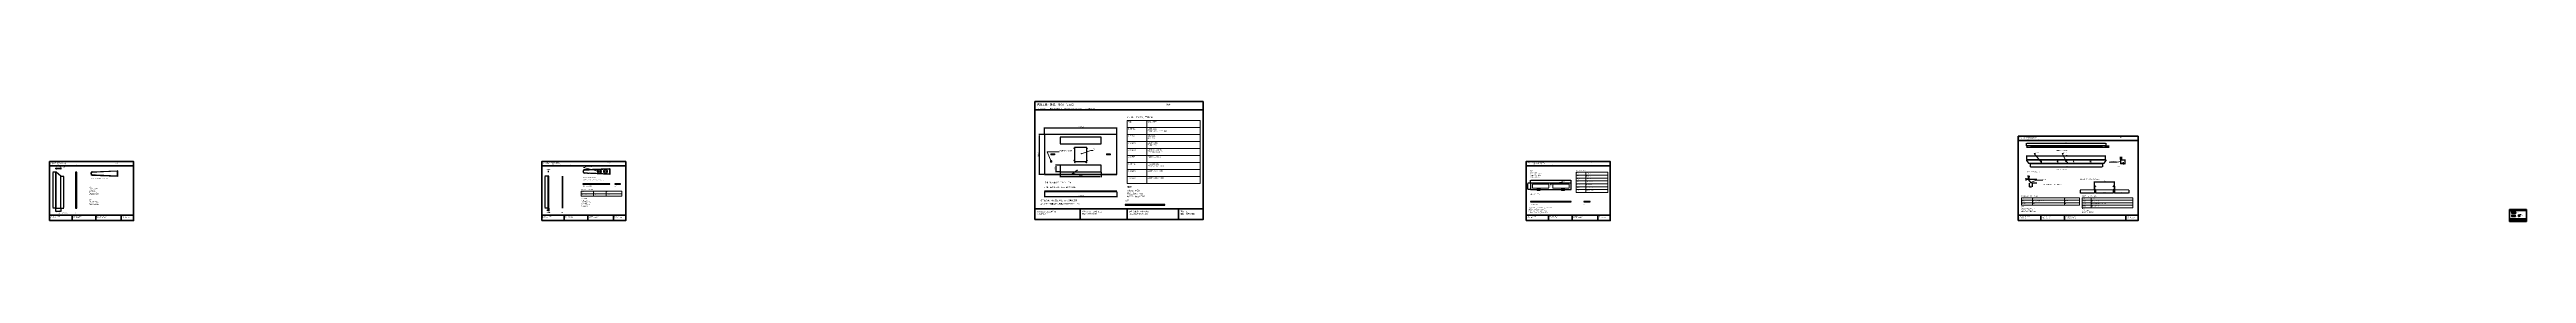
# Model space of a CAD drawing. Header units: millimetres. Extents: x 50 to 612415, y 2 to 4150.
# Drawn here: x 156025 to 216415, y 5 to 2920 of the extents above; entities that cross this region are included whole.
import ezdxf

# ---------------------------------------------------------------- set-up
doc = ezdxf.new("R2010")
doc.units = ezdxf.units.MM
doc.linetypes.add('CENTER', pattern=[5.08, 3.175, -0.635, 0.635, -0.635])
doc.linetypes.add('DASHED', pattern=[1.524, 1.27, -0.254])
for name, color, linetype, lineweight in [('CENTER', 8, 'CENTER', 13), ('DIM', 7, 'Continuous', 13), ('FRAME', 7, 'Continuous', 35), ('HATCH', 8, 'Continuous', 9), ('HIDDEN', 8, 'DASHED', 13), ('NOTE', 7, 'Continuous', 18), ('OUTLINE', 7, 'Continuous', 25)]:
    doc.layers.add(name, color=color, linetype=linetype, lineweight=lineweight)
doc.styles.add('CN', font='Arial Unicode.ttf')
doc.dimstyles.new('D10_A3', dxfattribs={"dimtxt": 32, "dimasz": 22, "dimexe": 12, "dimexo": 10, "dimgap": 8, "dimtad": 1, "dimdsep": 46, "dimtxsty": 'CN', "dimcen": 2.5, "dimclrd": 7, "dimclre": 7, "dimclrt": 7, "dimazin": 3, "dimtfac": 1, "dimtmove": 0, "dimatfit": 3})
doc.dimstyles.new('D1_A3', dxfattribs={"dimtxt": 3.2, "dimasz": 2.2, "dimexe": 1.2, "dimexo": 1, "dimgap": 0.8, "dimtad": 1, "dimdsep": 46, "dimtxsty": 'CN', "dimcen": 2.5, "dimclrd": 7, "dimclre": 7, "dimclrt": 7, "dimazin": 3, "dimtfac": 1, "dimtmove": 0, "dimatfit": 3})
doc.dimstyles.new('D5_A2', dxfattribs={"dimtxt": 18, "dimasz": 11, "dimexe": 6, "dimexo": 5, "dimgap": 4, "dimtad": 1, "dimdsep": 46, "dimtxsty": 'CN', "dimcen": 2.5, "dimclrd": 7, "dimclre": 7, "dimclrt": 7, "dimazin": 3, "dimtfac": 1, "dimtmove": 0, "dimatfit": 3})
doc.dimstyles.new('D5_A3', dxfattribs={"dimtxt": 16, "dimasz": 11, "dimexe": 6, "dimexo": 5, "dimgap": 4, "dimtad": 1, "dimdsep": 46, "dimtxsty": 'CN', "dimcen": 2.5, "dimclrd": 7, "dimclre": 7, "dimclrt": 7, "dimazin": 3, "dimtfac": 1, "dimtmove": 0, "dimatfit": 3})

msp = doc.modelspace()

# ---------------------------------------------------------------- hatches: boundary and pattern name
at = {"layer": 'HATCH'}
h = msp.add_hatch(dxfattribs=at)
h.set_pattern_fill('ANSI31', scale=3.5, angle=45)
h.paths.add_polyline_path([(206520, 1410), (206550, 1410), (206550, 1423), (206548, 1423), (206548, 1412), (206522, 1412), (206522, 1505), (206548, 1505), (206548, 1494), (206550, 1494), (206550, 1507), (206520, 1507)])
h = msp.add_hatch(dxfattribs=at)
h.set_pattern_fill('ANSI31', scale=0.7, angle=45)
h.paths.add_polyline_path([(216217.5, 135), (216242.5, 135), (216240.066, 150.652), (216243.707, 154.293), (216243, 155), (216239, 151), (216241.332, 136), (216218.668, 136), (216221, 151), (216217, 155), (216216.293, 154.293), (216219.934, 150.652)])

# ---------------------------------------------------------------- linework, layer by layer
at = {"layer": 'CENTER'}
for p, q in [((204570, 1462), (204580, 1462)), ((204575, 1457), (204575, 1467)), ((204970, 1462), (204980, 1462)), ((204975, 1457), (204975, 1467)), ((205210, 1442), (205220, 1442)), ((205215, 1437), (205215, 1447)), ((205370, 1462), (205380, 1462)), ((205375, 1457), (205375, 1467)), ((205770, 1462), (205780, 1462)), ((205775, 1457), (205775, 1467)), ((192292.5, 780), (192367.5, 780)), ((192612.4, 914.8), (192642.4, 914.8)), ((192627.4, 899.8), (192627.4, 929.8)), ((192887.3, 780), (192962.3, 780)), ((205530, 770), (206720, 770))]:
    msp.add_line(p, q, dxfattribs=at)
at = {"layer": 'DIM'}
for points in [[(182300, 2290), (182780, 2290), (182780, 2460), (182300, 2460)], [(182780, 2290), (184080, 2290), (184080, 2460), (182780, 2460)], [(182300, 2120), (182780, 2120), (182780, 2290), (182300, 2290)], [(182300, 1950), (182780, 1950), (182780, 2120), (182300, 2120)], [(182300, 1780), (182780, 1780), (182780, 1950), (182300, 1950)], [(182780, 2120), (184080, 2120), (184080, 2290), (182780, 2290)], [(182780, 1950), (184080, 1950), (184080, 2120), (182780, 2120)], [(182780, 1780), (184080, 1780), (184080, 1950), (182780, 1950)], [(182300, 1610), (182780, 1610), (182780, 1780), (182300, 1780)], [(182300, 1440), (182780, 1440), (182780, 1610), (182300, 1610)], [(182300, 1270), (182780, 1270), (182780, 1440), (182300, 1440)], [(182300, 1100), (182780, 1100), (182780, 1270), (182300, 1270)], [(182780, 1610), (184080, 1610), (184080, 1780), (182780, 1780)], [(182780, 1440), (184080, 1440), (184080, 1610), (182780, 1610)], [(182780, 1270), (184080, 1270), (184080, 1440), (182780, 1440)], [(182780, 1100), (184080, 1100), (184080, 1270), (182780, 1270)], [(168990, 680), (169285, 680), (169285, 740), (168990, 740)], [(168990, 620), (169285, 620), (169285, 680), (168990, 680)], [(169285, 680), (169600, 680), (169600, 740), (169285, 740)], [(169285, 620), (169600, 620), (169600, 680), (169285, 680)], [(169600, 680), (169980, 680), (169980, 740), (169600, 740)], [(169600, 620), (169980, 620), (169980, 680), (169600, 680)], [(182300, 930), (182780, 930), (182780, 1100), (182300, 1100)], [(182780, 930), (184080, 930), (184080, 1100), (182780, 1100)], [(193245, 1130), (193485, 1130), (193485, 1200), (193245, 1200)], [(193245, 1060), (193485, 1060), (193485, 1130), (193245, 1130)], [(193245, 990), (193485, 990), (193485, 1060), (193245, 1060)], [(193245, 920), (193485, 920), (193485, 990), (193245, 990)], [(193245, 850), (193485, 850), (193485, 920), (193245, 920)], [(193245, 780), (193485, 780), (193485, 850), (193245, 850)], [(193245, 710), (193485, 710), (193485, 780), (193245, 780)], [(193485, 1130), (194015, 1130), (194015, 1200), (193485, 1200)], [(193485, 1060), (194015, 1060), (194015, 1130), (193485, 1130)], [(193485, 990), (194015, 990), (194015, 1060), (193485, 1060)], [(193485, 920), (194015, 920), (194015, 990), (193485, 990)], [(193485, 850), (194015, 850), (194015, 920), (193485, 920)], [(193485, 780), (194015, 780), (194015, 850), (193485, 850)], [(193485, 710), (194015, 710), (194015, 780), (193485, 780)], [(204100, 520), (204375, 520), (204375, 580), (204100, 580)], [(204100, 460), (204375, 460), (204375, 520), (204100, 520)], [(204100, 400), (204375, 400), (204375, 460), (204100, 460)], [(204375, 520), (205150, 520), (205150, 580), (204375, 580)], [(204375, 460), (205150, 460), (205150, 520), (204375, 520)], [(204375, 400), (205150, 400), (205150, 460), (204375, 460)], [(205150, 520), (205515, 520), (205515, 580), (205150, 580)], [(205150, 460), (205515, 460), (205515, 520), (205150, 520)], [(205150, 400), (205515, 400), (205515, 460), (205150, 460)], [(205580, 520), (205800, 520), (205800, 580), (205580, 580)], [(205580, 460), (205800, 460), (205800, 520), (205580, 520)], [(205580, 400), (205800, 400), (205800, 460), (205580, 460)], [(205580, 340), (205800, 340), (205800, 400), (205580, 400)], [(205800, 520), (206815, 520), (206815, 580), (205800, 580)], [(205800, 460), (206815, 460), (206815, 520), (205800, 520)], [(205800, 400), (206815, 400), (206815, 460), (205800, 460)], [(205800, 340), (206815, 340), (206815, 400), (205800, 400)], [(216020, 70), (216087, 70), (216087, 81), (216020, 81)], [(216020, 59), (216087, 59), (216087, 70), (216020, 70)], [(216020, 48), (216087, 48), (216087, 59), (216020, 59)], [(216087, 70), (216217, 70), (216217, 81), (216087, 81)], [(216087, 59), (216217, 59), (216217, 70), (216087, 70)], [(216087, 48), (216217, 48), (216217, 59), (216087, 59)], [(216217, 70), (216308, 70), (216308, 81), (216217, 81)], [(216217, 59), (216308, 59), (216308, 70), (216217, 70)], [(216217, 48), (216308, 48), (216308, 59), (216217, 59)], [(216308, 70), (216404, 70), (216404, 81), (216308, 81)], [(216308, 59), (216404, 59), (216404, 70), (216308, 70)], [(216308, 48), (216404, 48), (216404, 59), (216308, 59)]]:
    msp.add_lwpolyline(points, close=True, dxfattribs=at)
for points in [[(169430, 1219.832), (169045, 1320), (169075, 1320)], [(180444.7, 1464.7), (180345, 1700), (180640, 1700)], [(181080, 1250), (180960, 1160), (181020, 1160)], [(181180, 1650), (181410, 1730), (181470, 1730)], [(204595, 1438), (204415, 1660), (204445, 1660)], [(205195, 1469), (205095, 1660), (205125, 1660)], [(206521, 1460), (206440, 1450), (206240, 1450)], [(192627.4, 914.8), (192880, 960), (192910, 960)], [(204324.963, 954.316), (204470, 1010), (204620, 1010)], [(216243, 155), (216262, 177), (216282, 177)]]:
    msp.add_lwpolyline(points, dxfattribs=at)
for centre, radius in [((169430, 1219.832), 2.5), ((180444.7, 1464.7), 5), ((181080, 1250), 5), ((181180, 1650), 5), ((204595, 1438), 2.5), ((205195, 1469), 2.5), ((206521, 1460), 2.5), ((192627.4, 914.8), 2.5), ((204324.963, 954.316), 2.5), ((216243, 155), 0.5)]:
    msp.add_circle(centre, radius, dxfattribs=at)
at = {"layer": 'FRAME'}
for p, q in [((180050, 2720), (184150, 2720)), ((204025, 1975), (206945, 1975)), ((156025, 1360), (158075, 1360)), ((168025, 1360), (170075, 1360)), ((192025, 1360), (194075, 1360)), ((156025, 155), (158075, 155)), ((156575, 25), (156575, 155)), ((157150, 25), (157150, 155)), ((157775, 25), (157775, 155)), ((168025, 155), (170075, 155)), ((168575, 25), (168575, 155)), ((169150, 25), (169150, 155)), ((169775, 25), (169775, 155)), ((180050, 310), (184150, 310)), ((181150, 50), (181150, 310)), ((182300, 50), (182300, 310)), ((183550, 50), (183550, 310)), ((192025, 155), (194075, 155)), ((192575, 25), (192575, 155)), ((193150, 25), (193150, 155)), ((193775, 25), (193775, 155)), ((204025, 155), (206945, 155)), ((204575, 25), (204575, 155)), ((205150, 25), (205150, 155)), ((206645, 25), (206645, 155)), ((216005, 272), (216415, 272)), ((216005, 31), (216415, 31)), ((216115, 5), (216115, 31)), ((216230, 5), (216230, 31)), ((216355, 5), (216355, 31))]:
    msp.add_line(p, q, dxfattribs=at)
for points in [[(180050, 50), (184150, 50), (184150, 2920), (180050, 2920)], [(204025, 25), (206945, 25), (206945, 2075), (204025, 2075)], [(156025, 25), (158075, 25), (158075, 1460), (156025, 1460)], [(168025, 25), (170075, 25), (170075, 1460), (168025, 1460)], [(192025, 25), (194075, 25), (194075, 1460), (192025, 1460)], [(216005, 5), (216415, 5), (216415, 292), (216005, 292)]]:
    msp.add_lwpolyline(points, close=True, dxfattribs=at)
at = {"layer": 'HIDDEN'}
for p, q in [((204311.5, 1838), (206078.5, 1838)), ((204311.5, 1812), (206078.5, 1812)), ((204223.884, 1494), (206166.116, 1494)), ((204237.3, 1505), (206152.7, 1505)), ((204311.5, 1423), (206078.5, 1423)), ((204311.5, 1412), (206078.5, 1412)), ((156188, 330), (156188, 1207)), ((156660, 1107), (156687.933, 1107)), ((180280, 731), (182049.4, 731)), ((192130, 481.5), (193124.8, 481.5)), ((216050, 231.207), (216150, 231.207)), ((216050, 206.207), (216150, 206.207)), ((216050, 151), (216150, 151)), ((216050, 136), (216150, 136))]:
    msp.add_line(p, q, dxfattribs=at)
for points in [[(180429.1, 1452.95), (180460.3, 1452.95), (180460.3, 1476.45), (180429.1, 1476.45)], [(180435.2, 1622.2), (180535.2, 1622.2), (180535.2, 1647.2), (180435.2, 1647.2)], [(181794.2, 1622.2), (181894.2, 1622.2), (181894.2, 1647.2), (181794.2, 1647.2)], [(192177.4, 812.4), (192577.4, 812.4), (192577.4, 912.4), (192177.4, 912.4)], [(192292.5, 755), (192367.5, 755), (192367.5, 805), (192292.5, 805)], [(192677.4, 812.4), (193077.4, 812.4), (193077.4, 912.4), (192677.4, 912.4)], [(192887.3, 755), (192962.3, 755), (192962.3, 805), (192887.3, 805)]]:
    msp.add_lwpolyline(points, close=True, dxfattribs=at)
for centre, radius in [((169430, 1219.832), 50), ((169580, 1219.832), 50), ((192298.25, 761), 1.9), ((192361.75, 761), 1.9), ((192893.05, 761), 1.9), ((192956.55, 761), 1.9)]:
    msp.add_circle(centre, radius, dxfattribs=at)
at = {"layer": 'OUTLINE'}
for p, q in [((156172.343, 1299.657), (156175.084, 1302.397)), ((156172.343, 1299.657), (156173.404, 1298.596)), ((156173.404, 1289.404), (156172.343, 1288.343)), ((156175.084, 1285.603), (156172.343, 1288.343)), ((156173.404, 1298.596), (156176.144, 1301.337)), ((156176.144, 1286.663), (156173.404, 1289.404)), ((156176.144, 1301.337), (156175.084, 1302.397)), ((156175.084, 1285.603), (156176.144, 1286.663)), ((156176.149, 1302.865), (156299.334, 1307.931)), ((156176.149, 1302.865), (156176.211, 1301.366)), ((156176.211, 1286.634), (156176.149, 1285.135)), ((156301, 1280), (156176.149, 1285.135)), ((156176.211, 1301.366), (156192.645, 1302.042)), ((156192.645, 1285.958), (156176.211, 1286.634)), ((156192.645, 1302.042), (156200.053, 1302.346)), ((156192.645, 1285.958), (156200.053, 1285.654)), ((156200.053, 1302.346), (156299.396, 1306.433)), ((156301.062, 1281.499), (156200.053, 1285.654)), ((156299.396, 1306.433), (156299.334, 1307.931)), ((156299.5, 1306.333), (156299.5, 1281.6)), ((156301, 1306.333), (156299.5, 1306.333)), ((156301, 1281.6), (156299.5, 1281.6)), ((156301, 1306.333), (156301, 1281.6)), ((156301.062, 1281.499), (156301, 1280)), ((157041.716, 1198.284), (157055.418, 1211.986)), ((157060.721, 1206.683), (157055.418, 1211.986)), ((157060.746, 1214.323), (157676.671, 1239.657)), ((157060.746, 1214.323), (157061.054, 1206.829)), ((157061.054, 1206.829), (157143.226, 1210.209)), ((157143.226, 1210.209), (157180.266, 1211.732)), ((157180.266, 1211.732), (157676.979, 1232.164)), ((157676.979, 1232.164), (157676.671, 1239.657)), ((157677.5, 1231.664), (157677.5, 1108)), ((157685, 1231.664), (157677.5, 1231.664)), ((157685, 1231.664), (157685, 1108)), ((169041.716, 1248.284), (169055.418, 1261.986)), ((169041.716, 1248.284), (169047.019, 1242.981)), ((169047.019, 1242.981), (169060.721, 1256.683)), ((169060.721, 1256.683), (169055.418, 1261.986)), ((169060.746, 1264.323), (169676.671, 1289.657)), ((169060.746, 1264.323), (169061.054, 1256.829)), ((169061.054, 1256.829), (169143.226, 1260.209)), ((169143.226, 1260.209), (169180.266, 1261.732)), ((169180.266, 1261.732), (169676.979, 1282.164)), ((169676.979, 1282.164), (169676.671, 1289.657)), ((169677.5, 1281.664), (169677.5, 1158)), ((169685, 1281.664), (169677.5, 1281.664)), ((169685, 1281.664), (169685, 1158)), ((180430.7, 1471.7), (180430.7, 1457.7)), ((180455.7, 1474.7), (180433.7, 1474.7)), ((180433.7, 1454.7), (180455.7, 1454.7)), ((180458.7, 1457.7), (180458.7, 1471.7)), ((157041.716, 1198.284), (157047.019, 1192.981)), ((157047.019, 1147.019), (157041.716, 1141.716)), ((157055.418, 1128.014), (157041.716, 1141.716)), ((157047.019, 1192.981), (157060.721, 1206.683)), ((157060.721, 1133.317), (157047.019, 1147.019)), ((157055.418, 1128.014), (157060.721, 1133.317)), ((157061.054, 1133.171), (157060.746, 1125.677)), ((157685, 1100), (157060.746, 1125.677)), ((157143.226, 1129.791), (157061.054, 1133.171)), ((157143.226, 1129.791), (157180.266, 1128.268)), ((157685.308, 1107.494), (157180.266, 1128.268)), ((157685, 1108), (157677.5, 1108)), ((157685.308, 1107.494), (157685, 1100)), ((169047.019, 1197.019), (169041.716, 1191.716)), ((169055.418, 1178.014), (169041.716, 1191.716)), ((169060.721, 1183.317), (169047.019, 1197.019)), ((169055.418, 1178.014), (169060.721, 1183.317)), ((169061.054, 1183.171), (169060.746, 1175.677)), ((169685, 1150), (169060.746, 1175.677)), ((169143.226, 1179.791), (169061.054, 1183.171)), ((169143.226, 1179.791), (169180.266, 1178.268)), ((169685.308, 1157.494), (169180.266, 1178.268)), ((169685, 1158), (169677.5, 1158)), ((169685.308, 1157.494), (169685, 1150)), ((192617.35, 909.744), (192617.35, 919.856)), ((192622.344, 924.85), (192632.456, 924.85)), ((192622.344, 904.75), (192632.456, 904.75)), ((192637.45, 909.744), (192637.45, 919.856)), ((204287.3, 1037), (204480, 1037)), ((204361.5, 940), (204480, 940)), ((216050, 231.707), (216150, 231.707)), ((216050, 227.707), (216150, 227.707)), ((216050, 209.707), (216150, 209.707)), ((216050, 205.707), (216150, 205.707)), ((216050, 154.293), (216150, 154.293)), ((216050, 150.652), (216150, 150.652))]:
    msp.add_line(p, q, dxfattribs=at)
for points in [[(180280, 1150), (182049.4, 1150), (182049.4, 2119.4), (180280, 2119.4)], [(180281, 1151), (182048.4, 1151), (182048.4, 2118.4), (180281, 2118.4)], [(180664.7, 1894.7), (181664.7, 1894.7), (181664.7, 2054.7), (180664.7, 2054.7)], [(204223.5, 1810), (206166.5, 1810), (206166.5, 1812), (206152.7, 1812), (206152.7, 1838), (206166.5, 1838), (206166.5, 1840), (204223.5, 1840), (204223.5, 1838), (204237.3, 1838), (204237.3, 1812), (204223.5, 1812)], [(204237.3, 1810), (206152.7, 1810), (206152.7, 1840), (204237.3, 1840)], [(168170, 1220), (168194.733, 1220), (168194.733, 1221.5), (168170, 1221.5)], [(180664.7, 1214.7), (181664.7, 1214.7), (181664.7, 1374.7), (180664.7, 1374.7)], [(181014.7, 1464.7), (181314.7, 1464.7), (181314.7, 1804.7), (181014.7, 1804.7)], [(204237.3, 1507), (204237.3, 1499), (204237.3, 1496), (204223.5, 1496), (204225.68, 1484.651), (204274.963, 1424.316), (204301, 1426), (204311.5, 1426), (204311.5, 1413.1), (204311.5, 1410), (206078.5, 1410), (206078.5, 1413.1), (206078.5, 1426), (206089, 1426), (206115.037, 1424.316), (206164.32, 1484.651), (206166.5, 1496), (206152.7, 1496), (206152.7, 1499), (206152.7, 1507)], [(206520, 1410), (206550, 1410), (206550, 1423), (206548, 1423), (206548, 1412), (206522, 1412), (206522, 1505), (206548, 1505), (206548, 1494), (206550, 1494), (206550, 1507), (206520, 1507)], [(156170, 330), (156301.062, 330), (156301.062, 1107), (156188, 1207), (156170, 1207)], [(156660, 330), (156687.933, 330), (156687.933, 1207), (156660, 1207)], [(168170, 330), (168194.733, 330), (168194.733, 1107), (168170, 1107)], [(168530, 330), (168531.5, 330), (168531.5, 1107), (168530, 1107)], [(169030, 910), (169685.31, 910), (169685.31, 917.5), (169030, 917.5)], [(169810, 910), (169949.665, 910), (169949.665, 917.5), (169810, 917.5)], [(180280, 730), (182049.4, 730), (182049.4, 745), (180280, 745)], [(192130, 780), (193124.8, 780), (193124.8, 934.8), (192130, 934.8)], [(192131.5, 781.5), (193123.3, 781.5), (193123.3, 933.3), (192131.5, 933.3)], [(205880, 770), (205910, 770), (205910, 783), (205908, 783), (205908, 772), (205882, 772), (205882, 865), (205908, 865), (205908, 854), (205910, 854), (205910, 867), (205880, 867)], [(206370, 770), (206340, 770), (206340, 783), (206342, 783), (206342, 772), (206368, 772), (206368, 865), (206342, 865), (206342, 854), (206340, 854), (206340, 867), (206370, 867)], [(182250, 400), (183219.4, 400), (183219.4, 415), (182250, 415)], [(192130, 480), (193124.8, 480), (193124.8, 490), (192130, 490)], [(193430, 480), (193584.8, 480), (193584.8, 490), (193430, 490)], [(216050, 205), (216150, 205), (216150, 232.414), (216050, 232.414)], [(216050, 135), (216150, 135), (216150, 155), (216050, 155)], [(216217.5, 135), (216242.5, 135), (216240.066, 150.652), (216243.707, 154.293), (216243, 155), (216239, 151), (216241.332, 136), (216218.668, 136), (216221, 151), (216217, 155), (216216.293, 154.293), (216219.934, 150.652)]]:
    msp.add_lwpolyline(points, close=True, dxfattribs=at)
msp.add_lwpolyline([(204287.3, 1037), (204287.3, 1029), (204287.3, 1026), (204273.5, 1026), (204275.68, 1014.651), (204324.963, 954.316), (204351, 956), (204361.5, 956), (204361.5, 943.1), (204361.5, 940)], dxfattribs=at)
for centre, radius in [((180835.55, 2071.1), 1.9), ((180899.05, 2071.1), 1.9), ((181430.35, 2071.1), 1.9), ((181493.85, 2071.1), 1.9), ((169430, 1219.832), 26.25), ((169580, 1219.832), 26.25), ((180424.7, 1464.7), 1.75), ((180464.7, 1464.7), 1.75), ((181004.7, 1784.7), 2.75), ((181004.7, 1484.7), 2.75), ((181024.7, 1434.7), 2.25), ((181304.7, 1434.7), 2.25), ((181324.7, 1784.7), 2.75), ((181324.7, 1484.7), 2.75), ((204575, 1462), 2.5), ((204595, 1462), 3.3), ((204595, 1438), 3.3), ((204975, 1462), 2.5), ((204995, 1462), 3.3), ((204995, 1438), 3.3), ((205195, 1469), 10), ((205215, 1442), 2.5), ((205375, 1462), 2.5), ((205395, 1462), 3.3), ((205395, 1438), 3.3), ((205775, 1462), 2.5), ((205795, 1462), 3.3), ((205795, 1438), 3.3), ((180835.55, 1198.3), 1.9), ((180899.05, 1198.3), 1.9), ((181430.35, 1198.3), 1.9), ((181493.85, 1198.3), 1.9), ((192298.25, 799), 1.9), ((192361.75, 799), 1.9), ((192627.4, 847.4), 2.25), ((192893.05, 799), 1.9), ((192956.55, 799), 1.9)]:
    msp.add_circle(centre, radius, dxfattribs=at)
for centre, radius, start, end in [((156178, 1294), 8, 135, 225), ((156178, 1294), 6.5, 135, 225), ((156176.215, 1301.266), 1.6, 92.35542281, 135), ((156176.215, 1286.734), 1.6, 225, 267.64457719), ((156176.215, 1301.266), 0.1, 92.35542281, 134.99999999), ((156176.215, 1286.734), 0.1, 225, 267.64457719), ((156299.4, 1306.333), 1.6, 0, 92.35542281), ((156299.4, 1306.333), 0.1, 0, 92.35542281), ((157061.074, 1206.329), 8, 92.35542281, 135), ((157677, 1231.664), 8, 0, 92.35542281), ((157677, 1231.664), 0.5, 0, 92.35542281), ((169070, 1220), 40, 135, 225), ((169070, 1220), 32.5, 135, 225), ((169061.074, 1256.329), 8, 92.35542281, 135), ((169061.074, 1256.329), 0.5, 92.35542281, 134.99999999), ((169677, 1281.664), 8, 0, 92.35542281), ((169677, 1281.664), 0.5, 0, 92.35542281), ((180433.7, 1471.7), 3, 90, 180), ((180433.7, 1457.7), 3, 180, 270), ((180455.7, 1471.7), 3, 0, 90), ((180455.7, 1457.7), 3, 270, 360), ((157070, 1170), 40, 135, 225), ((157070, 1170), 32.5, 135, 225), ((157061.074, 1133.671), 8, 225, 267.64457719), ((157061.074, 1206.329), 0.5, 92.35542281, 134.99999999), ((157061.074, 1133.671), 0.5, 225, 267.64457719), ((169061.074, 1183.671), 8, 225, 267.64457719), ((169061.074, 1183.671), 0.5, 225, 267.64457719), ((192627.4, 914.8), 11.25, 116.70485225, 153.29514775), ((192627.4, 914.8), 11.25, 206.70485225, 243.29514775), ((192627.4, 914.8), 11.25, 26.70485225, 63.29514775), ((192627.4, 914.8), 11.25, 296.70485225, 333.29514775)]:
    msp.add_arc(centre, radius, start, end, dxfattribs=at)

# ---------------------------------------------------------------- texts
at = {"layer": 'NOTE', "attachment_point": 1, "style": 'CN'}
for s, insert, char_height, width in [('桌肚底盘 · 折边、检修口与定位', (180100, 2870), 46, 3100), ('本页件 S04    |    装配 A04·P17    |    三维 A02·P05 / V04·P09    |    索引 I01·P01', (180120, 2760), 28, 3960), ('孔口表｜全局XY；单位mm', (182300, 2560), 37, 1780), ('孔组', (182320, 2440), 32, 440), ('坐标 / 尺寸', (182800, 2440), 32, 1260), ('S04', (183250, 2870), 40, 900), ('A 长门×2', (182320, 2270), 32, 440), ('C 4×φ5.5', (182320, 1930), 32, 440), ('B 中央窗', (182320, 2100), 32, 440), ('X500..1500\\PY180 / 860；1000×160', (182800, 2270), 32, 1260), ('X840 / 1160\\PY450 / 750', (182800, 1930), 32, 1260), ('(850,430)\\P300×340', (182800, 2100), 32, 1260), ('S05  长向 C 型加强筋成型制作', (204050, 2050), 23, 2420), ('本页件 S05    |    装配 A04·P17    |    三维 A02·P05 / V03·P08    |    索引 I01·P01', (204060, 1995), 18, 2850), ('S05', (206495, 2050), 20, 450), ('刀形腿壳 · 成型三视与焊缝', (156050, 1435), 23, 1550), ('本页件 S03A    |    装配 A07·P28    |    三维 A02·P05 / V03·P08    |    索引 I01·P01', (156060, 1380), 14, 1980), ('俯视 · 内端板另列S03B', (156170, 1340), 16, 800), ('S03A', (157625, 1435), 20, 450), ('刀形腿封板 · 内端板与底封板', (168050, 1435), 23, 1550), ('本页件 S03B/S03C    |    装配 A07·P28    |    三维 V03·P08 / V07·P12    |    索引 I01·P01', (168060, 1380), 14, 1980), ('S03B俯视', (168140, 1275), 16, 600), ('焊M8母；脚中心距30', (169075, 1345), 16, 860), ('S03BC', (169625, 1435), 20, 450), ('X0成品C14入口', (180640, 1740), 32, 900), ('A', (181020, 1210), 32, 220), ('B', (181470, 1780), 32, 220), ('D 8×φ3.8', (182320, 1760), 32, 440), ('D 合页孔', (182320, 1590), 32, 440), ('E X0入口', (182320, 1420), 32, 440), ('E 2×φ3.5', (182320, 1250), 32, 440), ('Y163.6 / 1036.4', (182800, 1590), 32, 1260), ('X670.85 / 734.35\\P1265.65 / 1329.15', (182800, 1760), 32, 1260), ('X260 / 300；Y430', (182800, 1250), 32, 1260), ('中心(280,430)\\P28×20 +0.2/0；R≤3', (182800, 1420), 32, 1260), ('检修门 · 门缝、铰链与排插固定', (192050, 1435), 23, 1550), ('本页件 S07    |    装配 A04·P17    |    三维 A02·P05 / V04·P09    |    索引 I01·P01', (192060, 1380), 14, 1980), ('成型', (192125, 1245), 18.5, 1055), ('孔表｜门片左下角u/v', (193245, 1250), 18.5, 770), ('S07', (193625, 1435), 20, 450), ('左端阶梯与斜切（右端镜像）', (204240, 1220), 18, 950), ('A 连接孔', (204445, 1685), 18, 600), ('俯视图（端角投影保留）', (204960, 1740), 18, 800), ('正视图（沿筋长方向）', (204960, 1280), 18, 700), ('B 护口孔', (205125, 1685), 18, 600), ('T2；上下唇高13', (206240, 1470), 18, 450), ('右视图', (206440, 1345), 18, 300), ('冷轧钢板T1.5；数量4', (156990, 805), 16, 950), ('成型', (156990, 850), 18.5, 950), ('端板分缝朝桌内', (156990, 735), 16, 950), ('顶口u18..131.062降100', (156990, 700), 16, 950), ('鼻端保留R8；内R6.5', (156990, 770), 16, 950), ('首件检截面及腹板贴合', (156990, 665), 16, 950), ('截面放大1:1；端板分缝位于u=131.062端', (157030, 1060), 16, 940), ('S03C孔心｜u沿刀片长轴', (168990, 790), 18.5, 990), ('孔径', (169000, 730), 16, 275), ('2×φ10.5 H11', (169000, 670), 16, 275), ('双线为壳厚；底封板沿内轮廓配切，留装焊间隙0.2', (169030, 1020), 16, 980), ('S03C俯视/配切模板（局部1:1）', (169030, 1080), 16, 980), ('正视：T1.5（外廓投影）', (169030, 870), 16, 850), ('80 / 110', (169295, 670), 16, 295), ('u', (169295, 730), 16, 295), ('v', (169610, 730), 16, 360), ('13.9665', (169610, 670), 16, 360), ('右视', (169800, 870), 16, 220), ('俯视（桌面基准X115.3 / Y115.3）', (180280, 970), 32, 2000), ('正视 · 四边上折15，角部切让位后焊合', (180280, 850), 32, 2000), ('底Z782；折边顶Z797', (182300, 630), 32, 1780), ('冷板T1；数量1', (182300, 770), 32, 1780), ('成型', (182300, 860), 37, 1780), ('四边上折15；内R1', (182300, 700), 32, 1780), ('F 2×φ4.5', (182320, 1080), 32, 440), ('X860 / 1140；Y400', (182800, 1080), 32, 1260), ('铰边朝外；两门镜像装', (192125, 1095), 16, 1055), ('成型994.8×154.8；四边折10', (192125, 1165), 16, 1055), ('冷板T1.5；数量2', (192125, 1200), 16, 1055), ('闭合口1000×160；边缝2.6', (192125, 1130), 16, 1055), ('俯视（从桌肚内看门背）', (192130, 675), 16, 1350), ('B 锁孔', (192910, 985), 16, 300), ('A 合页', (193255, 1120), 16, 220), ('A u坐标', (193255, 1050), 16, 220), ('A u坐标', (193255, 980), 16, 220), ('孔组', (193255, 1190), 16, 220), ('C PE孔', (193255, 770), 16, 220), ('B 锁孔', (193255, 910), 16, 220), ('B 形状', (193255, 840), 16, 220), ('孔心与形状', (193495, 1190), 16, 510), ('φ3.8；v19', (193495, 1120), 16, 510), ('φ22.5圆∩20.1方', (193495, 840), 16, 510), ('φ4.5@(497.4,67.4)', (193495, 770), 16, 510), ('763.05 / 826.55', (193495, 980), 16, 510), ('(497.4,134.8)', (193495, 910), 16, 510), ('168.25 / 231.75', (193495, 1050), 16, 510), ('加工孔｜X从钢体左端；Z从筋底', (204100, 630), 20.5, 1415), ('斜边净退≥1', (204620, 1030), 18, 450), ('展开按成型试折核定；端部不得切为方平口。', (204640, 910), 18, 1150), ('安装横截面：两 C 口相向（桌体深向基准）', (205530, 1040), 18, 1300), ('PE焊柱｜全局XYZ；⊕不钻孔', (205580, 630), 20.5, 1235), ('HW73005-L2000体验桌\\P制作深化 R03', (156050, 130), 16, 500), ('正视 · 顶斜口与腹板交线配切', (156170, 220), 16, 1500), ('单位：mm    比例：1:5\\P日期：2026-10-01', (156600, 130), 16, 525), ('右视', (156620, 220), 16, 600), ('切割 → 包折 → 试装', (156990, 495), 16, 950), ('装底板焊母 → 封板焊接', (156990, 460), 16, 950), ('外露缝磨平后表面处理', (156990, 425), 16, 950), ('工序', (156990, 540), 18.5, 950), ('成型深化稿 · 未生产放行\\P未注外观工艺参照样板', (157175, 130), 16, 575), ('图页：29\\P签核：待实际签核', (157800, 130), 16, 275), ('HW73005-L2000体验桌\\P制作深化 R03', (168050, 130), 16, 500), ('S03B正视', (168140, 230), 16, 600), ('右视', (168490, 230), 16, 400), ('单位：mm    比例：1:5\\P日期：2026-10-01', (168600, 130), 16, 525), ('不设腿内过线孔', (168990, 385), 16, 990), ('先焊M8母，通规后封B', (168990, 420), 16, 990), ('制作与装配', (168990, 570), 18.5, 990), ('C沿壳内廓配切，缝0.2', (168990, 490), 16, 990), ('C下表面内沉1', (168990, 455), 16, 990), ('B/C各4片；冷板T1.5', (168990, 525), 16, 990), ('成型深化稿 · 未生产放行\\P未注外观工艺参照样板', (169175, 130), 16, 575), ('图页：30\\P签核：待实际签核', (169800, 130), 16, 275), ('HW73005-L2000体验桌\\P制作深化 R03', (180100, 260), 32, 1000), ('全局原点：桌面左下；底盘原点偏移115.3/115.3', (180180, 450), 32, 2100), ('切口去毛刺；中央窗装护边；先试折再核展开', (180180, 530), 32, 2050), ('单位：mm    比例：1:10\\P日期：2026-10-01', (181200, 260), 32, 1050), ('右视', (182250, 530), 32, 800), ('成型深化稿 · 未生产放行\\P未注外观工艺参照样板', (182350, 260), 32, 1150), ('图页：31\\P签核：待实际签核', (183600, 260), 32, 550), ('HW73005-L2000体验桌\\P制作深化 R03', (192050, 130), 16, 500), ('锁舌Z801.5 / 锁座Z801.3；间隙0.2，首件试扣', (192090, 265), 16, 1900), ('排插区400×100：近门u547.4..947.4；远门u47.4..447.4', (192090, 345), 16, 1900), ('排插区v32.4..132.4；避开D01工具柱', (192090, 305), 16, 1900), ('M3穿透紧固；安装孔见H03；活动PE及线束留余量', (192090, 225), 16, 1900), ('正视 · 四边向桌肚内折10', (192130, 430), 16, 1600), ('单位：mm    比例：1:5\\P日期：2026-10-01', (192600, 130), 16, 525), ('成型深化稿 · 未生产放行\\P未注外观工艺参照样板', (193175, 130), 16, 575), ('右视', (193410, 430), 16, 550), ('图页：32\\P签核：待实际签核', (193800, 130), 16, 275), ('HW73005-L2000体验桌\\P制作深化 R03', (204050, 130), 18, 500), ('斜边净退≥1；先试装再焊', (204100, 290), 18, 1400), ('展开按首件试折，不取投影周长', (204100, 255), 18, 1400), ('冷板T2；数量2；截面30×97', (204100, 325), 18, 1400), ('制作', (204100, 370), 20.5, 1400), ('A 8×φ6.6', (204110, 510), 18, 255), ('孔组', (204110, 570), 18, 255), ('B 1×φ20', (204110, 450), 18, 255), ('X', (204385, 570), 18, 755), ('395 / 795 / 1195 / 1595', (204385, 510), 18, 755), ('995', (204385, 450), 18, 755), ('单位：mm    比例：1:5\\P日期：2026-10-01', (204600, 130), 18, 525), ('Z', (205160, 570), 18, 345), ('59', (205160, 450), 18, 345), ('28 / 52', (205160, 510), 18, 345), ('成型深化稿 · 未生产放行\\P未注外观工艺参照样板', (205175, 130), 18, 1445), ('C口相向；净距430', (205580, 275), 18, 1260), ('安装', (205580, 320), 20.5, 1260), ('M5柱朝C内；详E03/E16', (205580, 240), 18, 1260), ('构件', (205590, 570), 18, 200), ('近筋1柱', (205590, 510), 18, 200), ('远筋4柱', (205590, 450), 18, 200), ('远筋1柱', (205590, 390), 18, 200), ('X / Y / Z', (205810, 570), 18, 995), ('380/780/1180/1580；843；835', (205810, 450), 18, 995), ('1020 / 357 / 815', (205810, 510), 18, 995), ('1020 / 843 / 815', (205810, 390), 18, 995), ('图页：33\\P签核：待实际签核', (206670, 130), 18, 275), ('HW73005-L2000体验桌\\P制作深化 R03', (216010, 26), 3.2, 100), ('S06  U 型卡槽成型制作与安装', (216010, 287), 4.6, 310), ('本页件 S06    |    装配 A04·P17    |    三维 V03·P08    |    索引 I01·P01', (216012, 276), 2.8, 396), ('安装｜1990×1190钢体左下角为原点', (216020, 91), 3.7, 384), ('中心距1359；与底盘焊接；尺寸25/18/20分别控制', (216020, 40), 3.2, 385), ('左槽中心', (216022, 68), 3.2, 63), ('项目', (216022, 79), 3.2, 63), ('右槽中心', (216022, 57), 3.2, 63), ('正视图（沿槽长）', (216076, 114), 3.2, 90), ('俯视图', (216080, 195), 3.2, 60), ('X', (216089, 79), 3.2, 126), ('315.5', (216089, 68), 3.2, 126), ('1674.5', (216089, 57), 3.2, 126), ('单位：mm    比例：1:1\\P日期：2026-10-01', (216120, 26), 3.2, 105), ('数量2；冷板T1；长100', (216195, 245), 3.2, 205), ('先试卡再定内R与折弯扣除', (216195, 238), 3.2, 205), ('制作', (216195, 254), 3.7, 205), ('去毛刺，焊缝清理后涂装', (216195, 231), 3.2, 205), ('右视图（成型端面）', (216214, 114), 3.2, 65), ('Y', (216219, 79), 3.2, 87), ('595', (216219, 68), 3.2, 87), ('595', (216219, 57), 3.2, 87), ('成型深化稿 · 未生产放行\\P未注外观工艺参照样板', (216235, 26), 3.2, 115), ('源口缘45°方向归整\\P喉口标高16，成型总高20', (216280, 165), 3.2, 95), ('外翻唇；底宽25不含唇', (216282, 181), 3.2, 90), ('方向', (216310, 79), 3.2, 92), ('长100沿X', (216310, 68), 3.2, 92), ('同上', (216310, 57), 3.2, 92), ('S06', (216325, 287), 4, 90), ('图页：34\\P签核：待实际签核', (216360, 26), 3.2, 55)]:
    msp.add_mtext(s, dxfattribs=dict(at, insert=insert, char_height=char_height, width=width))

# ---------------------------------------------------------------- dimensions: what is measured, and where the dimension line sits
at = {"layer": 'DIM'}
for base, p1, p2, dimstyle in [((180160, 1150), (180280, 1150), (180280, 2119.4), 'D10_A3'), ((206236.5, 1810), (206166.5, 1810), (206166.5, 1840), 'D5_A2'), ((180564.7, 1214.7), (180664.7, 1214.7), (180664.7, 1374.7), 'D10_A3'), ((206635, 1410), (206550, 1410), (206550, 1507), 'D5_A2'), ((206590, 1410), (206550, 1410), (206550, 1423), 'D5_A2'), ((156110, 330), (156170, 330), (156170, 1207), 'D5_A3'), ((156371.062, 330), (156301.062, 330), (156301.062, 1107), 'D5_A3'), ((168110, 330), (168170, 330), (168170, 1107), 'D5_A3'), ((192070, 780), (192130, 780), (192130, 934.8), 'D5_A3'), ((204212.3, 1037), (204287.3, 1037), (204287.3, 1026), 'D5_A2'), ((216163, 209.707), (216150, 209.707), (216150, 227.707), 'D1_A3'), ((216259, 135), (216243, 135), (216243, 155), 'D1_A3')]:
    msp.add_linear_dim(base=base, p1=p1, p2=p2, angle=90, dimstyle=dimstyle, dxfattribs=at).render()
for base, p1, p2, dimstyle in [((180280, 2279.4), (180280, 2119.4), (182049.4, 2119.4), 'D10_A3'), ((204223.5, 1905), (204223.5, 1840), (206166.5, 1840), 'D5_A2'), ((180664.7, 1094.7), (180664.7, 1214.7), (181664.7, 1214.7), 'D10_A3'), ((204237.3, 1602), (204237.3, 1507), (206152.7, 1507), 'D5_A2'), ((204311.5, 1335), (204311.5, 1410), (206078.5, 1410), 'D5_A2'), ((206520, 1567), (206520, 1507), (206550, 1507), 'D5_A2'), ((180280, 610), (180280, 730), (182049.4, 730), 'D10_A3'), ((192130, 1004.8), (192130, 934.8), (193124.8, 934.8), 'D5_A3'), ((204273.5, 1106), (204273.5, 1026), (204287.3, 1026), 'D5_A2'), ((204287.3, 850), (204287.3, 940), (204361.5, 940), 'D5_A2'), ((205530, 700), (205530, 770), (205880, 770), 'D5_A2'), ((205880, 972), (205880, 867), (206370, 867), 'D5_A2'), ((205880, 700), (205880, 770), (205910, 770), 'D5_A2'), ((205910, 700), (205910, 770), (206340, 770), 'D5_A2'), ((206340, 700), (206340, 770), (206370, 770), 'D5_A2'), ((206370, 700), (206370, 770), (206720, 770), 'D5_A2'), ((156170, 255), (156170, 330), (156301.062, 330), 'D5_A3'), ((168170, 270), (168170, 330), (168194.733, 330), 'D5_A3'), ((216050, 243.414), (216050, 232.414), (216150, 232.414), 'D1_A3'), ((216050, 125), (216050, 135), (216150, 135), 'D1_A3'), ((216217.5, 125), (216217.5, 135), (216242.5, 135), 'D1_A3'), ((216221, 168), (216221, 151), (216239, 151), 'D1_A3')]:
    msp.add_linear_dim(base=base, p1=p1, p2=p2, dimstyle=dimstyle, dxfattribs=at).render()
msp.add_linear_dim(base=(216207, 135), p1=(216230, 135), p2=(216230, 136), angle=90, text='T<>', dimstyle='D1_A3', dxfattribs=at).render()

doc.saveas('drawing.dxf')
